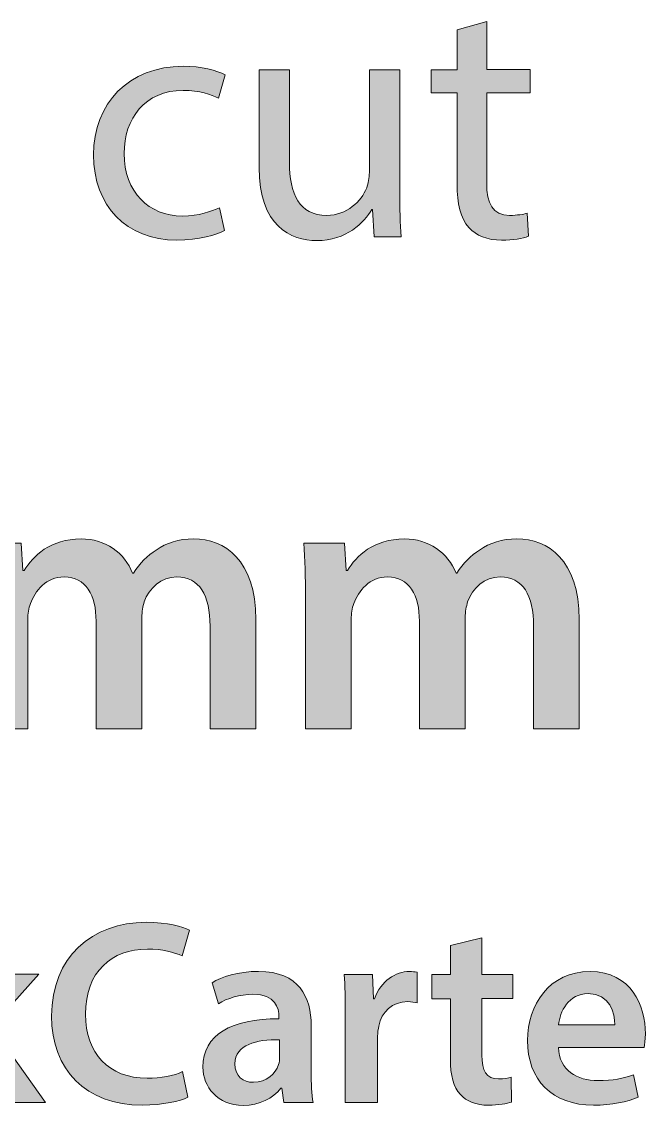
# Model space of a CAD drawing. Header units: inches. Extents: x 589 to 2016, y -1839 to -951.
# Drawn here: x 1232.54 to 1241.14, y -1617.09 to -1602.14 of the extents above; entities that cross this region are included whole.
import ezdxf

# ---------------------------------------------------------------- set-up
doc = ezdxf.new("R2010")
doc.units = ezdxf.units.IN
doc.header["$MEASUREMENT"] = 0
doc.layers.add('Layer 1', color=7, linetype='Continuous')

# ---------------------------------------------------------------- blocks, each defined once
blk = doc.blocks.new('block 73')
at = {"layer": 'Layer 1', "true_color": 0x010101}
h = blk.add_hatch(color=18, dxfattribs=at)
h.dxf.hatch_style = 2
edge = h.paths.add_edge_path()
edge.add_spline(control_points=[(1238.953, -1602.142), (1238.953, -1602.142), (1238.953, -1602.804), (1238.953, -1602.804), (1238.953, -1602.804), (1239.553, -1602.804), (1239.553, -1602.804), (1239.553, -1602.804), (1239.553, -1603.123), (1239.553, -1603.123), (1239.553, -1603.123), (1238.953, -1603.123), (1238.953, -1603.123), (1238.953, -1603.123), (1238.953, -1604.365), (1238.953, -1604.365), (1238.953, -1604.652), (1239.034, -1604.814), (1239.268, -1604.814), (1239.379, -1604.814), (1239.458, -1604.799), (1239.511, -1604.785), (1239.511, -1604.785), (1239.53, -1605.1), (1239.53, -1605.1), (1239.449, -1605.134), (1239.321, -1605.156), (1239.159, -1605.156), (1238.962, -1605.156), (1238.807, -1605.094), (1238.707, -1604.98), (1238.588, -1604.856), (1238.545, -1604.652), (1238.545, -1604.381), (1238.545, -1604.381), (1238.545, -1603.124), (1238.545, -1603.124), (1238.545, -1603.124), (1238.188, -1603.124), (1238.188, -1603.124), (1238.188, -1603.124), (1238.188, -1602.805), (1238.188, -1602.805), (1238.188, -1602.805), (1238.545, -1602.805), (1238.545, -1602.805), (1238.545, -1602.805), (1238.545, -1602.254), (1238.545, -1602.254), (1238.545, -1602.254), (1238.953, -1602.142), (1238.953, -1602.142)], knot_values=[0, 0, 0, 0, 1, 1, 1, 2, 2, 2, 3, 3, 3, 4, 4, 4, 5, 5, 5, 6, 6, 6, 7, 7, 7, 8, 8, 8, 9, 9, 9, 10, 10, 10, 11, 11, 11, 12, 12, 12, 13, 13, 13, 14, 14, 14, 15, 15, 15, 16, 16, 16, 17, 17, 17, 17], degree=3, periodic=1)
h = blk.add_hatch(color=18, dxfattribs=at)
h.dxf.hatch_style = 2
edge = h.paths.add_edge_path()
edge.add_spline(control_points=[(1235.337, -1605.022), (1235.226, -1605.08), (1234.985, -1605.155), (1234.675, -1605.155), (1233.979, -1605.155), (1233.528, -1604.684), (1233.528, -1603.98), (1233.528, -1603.271), (1234.013, -1602.757), (1234.765, -1602.757), (1235.013, -1602.757), (1235.231, -1602.818), (1235.346, -1602.876), (1235.346, -1602.876), (1235.251, -1603.199), (1235.251, -1603.199), (1235.151, -1603.143), (1234.993, -1603.09), (1234.765, -1603.09), (1234.237, -1603.09), (1233.95, -1603.479), (1233.95, -1603.961), (1233.95, -1604.494), (1234.294, -1604.823), (1234.751, -1604.823), (1234.989, -1604.823), (1235.146, -1604.759), (1235.265, -1604.708), (1235.265, -1604.708), (1235.337, -1605.022), (1235.337, -1605.022)], knot_values=[0, 0, 0, 0, 1, 1, 1, 2, 2, 2, 3, 3, 3, 4, 4, 4, 5, 5, 5, 6, 6, 6, 7, 7, 7, 8, 8, 8, 9, 9, 9, 10, 10, 10, 10], degree=3, periodic=1)
h = blk.add_hatch(color=18, dxfattribs=at)
h.dxf.hatch_style = 2
edge = h.paths.add_edge_path()
edge.add_spline(control_points=[(1237.753, -1604.479), (1237.753, -1604.719), (1237.759, -1604.928), (1237.772, -1605.108), (1237.772, -1605.108), (1237.401, -1605.108), (1237.401, -1605.108), (1237.401, -1605.108), (1237.378, -1604.732), (1237.378, -1604.732), (1237.378, -1604.732), (1237.369, -1604.732), (1237.369, -1604.732), (1237.259, -1604.917), (1237.017, -1605.161), (1236.608, -1605.161), (1236.248, -1605.161), (1235.813, -1604.962), (1235.813, -1604.153), (1235.813, -1604.153), (1235.813, -1602.806), (1235.813, -1602.806), (1235.813, -1602.806), (1236.232, -1602.806), (1236.232, -1602.806), (1236.232, -1602.806), (1236.232, -1604.082), (1236.232, -1604.082), (1236.232, -1604.519), (1236.365, -1604.814), (1236.746, -1604.814), (1237.027, -1604.814), (1237.222, -1604.619), (1237.297, -1604.434), (1237.32, -1604.372), (1237.334, -1604.296), (1237.334, -1604.221), (1237.334, -1604.221), (1237.334, -1602.806), (1237.334, -1602.806), (1237.334, -1602.806), (1237.753, -1602.806), (1237.753, -1602.806), (1237.753, -1602.806), (1237.753, -1604.479), (1237.753, -1604.479), (1237.753, -1604.479), (1237.753, -1604.479), (1237.753, -1604.479)], knot_values=[0, 0, 0, 0, 1, 1, 1, 2, 2, 2, 3, 3, 3, 4, 4, 4, 5, 5, 5, 6, 6, 6, 7, 7, 7, 8, 8, 8, 9, 9, 9, 10, 10, 10, 11, 11, 11, 12, 12, 12, 13, 13, 13, 14, 14, 14, 15, 15, 15, 16, 16, 16, 16], degree=3, periodic=1)
at = {"layer": 'Layer 1', "lineweight": 0}
for points, knots in [([(1238.953, -1602.142), (1238.953, -1602.142), (1238.953, -1602.804), (1238.953, -1602.804), (1238.953, -1602.804), (1239.553, -1602.804), (1239.553, -1602.804), (1239.553, -1602.804), (1239.553, -1603.123), (1239.553, -1603.123), (1239.553, -1603.123), (1238.953, -1603.123), (1238.953, -1603.123), (1238.953, -1603.123), (1238.953, -1604.365), (1238.953, -1604.365), (1238.953, -1604.652), (1239.034, -1604.814), (1239.268, -1604.814), (1239.379, -1604.814), (1239.458, -1604.799), (1239.511, -1604.785), (1239.511, -1604.785), (1239.53, -1605.1), (1239.53, -1605.1), (1239.449, -1605.134), (1239.321, -1605.156), (1239.159, -1605.156), (1238.962, -1605.156), (1238.807, -1605.094), (1238.707, -1604.98), (1238.588, -1604.856), (1238.545, -1604.652), (1238.545, -1604.381), (1238.545, -1604.381), (1238.545, -1603.124), (1238.545, -1603.124), (1238.545, -1603.124), (1238.188, -1603.124), (1238.188, -1603.124), (1238.188, -1603.124), (1238.188, -1602.805), (1238.188, -1602.805), (1238.188, -1602.805), (1238.545, -1602.805), (1238.545, -1602.805), (1238.545, -1602.805), (1238.545, -1602.254), (1238.545, -1602.254), (1238.545, -1602.254), (1238.953, -1602.142), (1238.953, -1602.142)], [0, 0, 0, 0, 1, 1, 1, 2, 2, 2, 3, 3, 3, 4, 4, 4, 5, 5, 5, 6, 6, 6, 7, 7, 7, 8, 8, 8, 9, 9, 9, 10, 10, 10, 11, 11, 11, 12, 12, 12, 13, 13, 13, 14, 14, 14, 15, 15, 15, 16, 16, 16, 17, 17, 17, 17]), ([(1235.337, -1605.022), (1235.226, -1605.08), (1234.985, -1605.155), (1234.675, -1605.155), (1233.979, -1605.155), (1233.528, -1604.684), (1233.528, -1603.98), (1233.528, -1603.271), (1234.013, -1602.757), (1234.765, -1602.757), (1235.013, -1602.757), (1235.231, -1602.818), (1235.346, -1602.876), (1235.346, -1602.876), (1235.251, -1603.199), (1235.251, -1603.199), (1235.151, -1603.143), (1234.993, -1603.09), (1234.765, -1603.09), (1234.237, -1603.09), (1233.95, -1603.479), (1233.95, -1603.961), (1233.95, -1604.494), (1234.294, -1604.823), (1234.751, -1604.823), (1234.989, -1604.823), (1235.146, -1604.759), (1235.265, -1604.708), (1235.265, -1604.708), (1235.337, -1605.022), (1235.337, -1605.022)], [0, 0, 0, 0, 1, 1, 1, 2, 2, 2, 3, 3, 3, 4, 4, 4, 5, 5, 5, 6, 6, 6, 7, 7, 7, 8, 8, 8, 9, 9, 9, 10, 10, 10, 10]), ([(1237.753, -1604.479), (1237.753, -1604.719), (1237.759, -1604.928), (1237.772, -1605.108), (1237.772, -1605.108), (1237.401, -1605.108), (1237.401, -1605.108), (1237.401, -1605.108), (1237.378, -1604.732), (1237.378, -1604.732), (1237.378, -1604.732), (1237.369, -1604.732), (1237.369, -1604.732), (1237.259, -1604.917), (1237.017, -1605.161), (1236.608, -1605.161), (1236.248, -1605.161), (1235.813, -1604.962), (1235.813, -1604.153), (1235.813, -1604.153), (1235.813, -1602.806), (1235.813, -1602.806), (1235.813, -1602.806), (1236.232, -1602.806), (1236.232, -1602.806), (1236.232, -1602.806), (1236.232, -1604.082), (1236.232, -1604.082), (1236.232, -1604.519), (1236.365, -1604.814), (1236.746, -1604.814), (1237.027, -1604.814), (1237.222, -1604.619), (1237.297, -1604.434), (1237.32, -1604.372), (1237.334, -1604.296), (1237.334, -1604.221), (1237.334, -1604.221), (1237.334, -1602.806), (1237.334, -1602.806), (1237.334, -1602.806), (1237.753, -1602.806), (1237.753, -1602.806), (1237.753, -1602.806), (1237.753, -1604.479), (1237.753, -1604.479), (1237.753, -1604.479), (1237.753, -1604.479), (1237.753, -1604.479)], [0, 0, 0, 0, 1, 1, 1, 2, 2, 2, 3, 3, 3, 4, 4, 4, 5, 5, 5, 6, 6, 6, 7, 7, 7, 8, 8, 8, 9, 9, 9, 10, 10, 10, 11, 11, 11, 12, 12, 12, 13, 13, 13, 14, 14, 14, 15, 15, 15, 16, 16, 16, 16])]:
    blk.add_open_spline(points, degree=3, knots=knots, dxfattribs=at)
blk = doc.blocks.new('block 74')
at = {"layer": 'Layer 1', "true_color": 0x010101}
h = blk.add_hatch(color=18, dxfattribs=at)
h.dxf.hatch_style = 2
edge = h.paths.add_edge_path()
edge.add_spline(control_points=[(1231.991, -1610.096), (1231.991, -1609.801), (1231.986, -1609.555), (1231.97, -1609.334), (1231.97, -1609.334), (1232.527, -1609.334), (1232.527, -1609.334), (1232.527, -1609.334), (1232.552, -1609.712), (1232.552, -1609.712), (1232.552, -1609.712), (1232.569, -1609.712), (1232.569, -1609.712), (1232.694, -1609.513), (1232.927, -1609.276), (1233.357, -1609.276), (1233.693, -1609.276), (1233.956, -1609.465), (1234.067, -1609.75), (1234.067, -1609.75), (1234.078, -1609.75), (1234.078, -1609.75), (1234.167, -1609.609), (1234.273, -1609.503), (1234.394, -1609.43), (1234.535, -1609.33), (1234.698, -1609.276), (1234.909, -1609.276), (1235.336, -1609.276), (1235.767, -1609.564), (1235.767, -1610.386), (1235.767, -1610.386), (1235.767, -1611.896), (1235.767, -1611.896), (1235.767, -1611.896), (1235.136, -1611.896), (1235.136, -1611.896), (1235.136, -1611.896), (1235.136, -1610.479), (1235.136, -1610.479), (1235.136, -1610.053), (1234.989, -1609.8), (1234.678, -1609.8), (1234.457, -1609.8), (1234.294, -1609.958), (1234.226, -1610.143), (1234.21, -1610.207), (1234.194, -1610.284), (1234.194, -1610.358), (1234.194, -1610.358), (1234.194, -1611.894), (1234.194, -1611.894), (1234.194, -1611.894), (1233.563, -1611.894), (1233.563, -1611.894), (1233.563, -1611.894), (1233.563, -1610.411), (1233.563, -1610.411), (1233.563, -1610.051), (1233.423, -1609.801), (1233.121, -1609.801), (1232.879, -1609.801), (1232.717, -1609.99), (1232.658, -1610.169), (1232.632, -1610.234), (1232.621, -1610.308), (1232.621, -1610.382), (1232.621, -1610.382), (1232.621, -1611.897), (1232.621, -1611.897), (1232.621, -1611.897), (1231.99, -1611.897), (1231.99, -1611.897), (1231.99, -1611.897), (1231.991, -1610.096), (1231.991, -1610.096), (1231.991, -1610.096), (1231.991, -1610.096), (1231.991, -1610.096)], knot_values=[0, 0, 0, 0, 1, 1, 1, 2, 2, 2, 3, 3, 3, 4, 4, 4, 5, 5, 5, 6, 6, 6, 7, 7, 7, 8, 8, 8, 9, 9, 9, 10, 10, 10, 11, 11, 11, 12, 12, 12, 13, 13, 13, 14, 14, 14, 15, 15, 15, 16, 16, 16, 17, 17, 17, 18, 18, 18, 19, 19, 19, 20, 20, 20, 21, 21, 21, 22, 22, 22, 23, 23, 23, 24, 24, 24, 25, 25, 25, 26, 26, 26, 26], degree=3, periodic=1)
h = blk.add_hatch(color=18, dxfattribs=at)
h.dxf.hatch_style = 2
edge = h.paths.add_edge_path()
edge.add_spline(control_points=[(1236.453, -1610.096), (1236.453, -1609.801), (1236.446, -1609.555), (1236.431, -1609.334), (1236.431, -1609.334), (1236.989, -1609.334), (1236.989, -1609.334), (1236.989, -1609.334), (1237.015, -1609.712), (1237.015, -1609.712), (1237.015, -1609.712), (1237.03, -1609.712), (1237.03, -1609.712), (1237.155, -1609.513), (1237.388, -1609.276), (1237.82, -1609.276), (1238.155, -1609.276), (1238.418, -1609.465), (1238.53, -1609.75), (1238.53, -1609.75), (1238.54, -1609.75), (1238.54, -1609.75), (1238.629, -1609.609), (1238.735, -1609.503), (1238.855, -1609.43), (1238.997, -1609.33), (1239.16, -1609.276), (1239.371, -1609.276), (1239.797, -1609.276), (1240.229, -1609.564), (1240.229, -1610.386), (1240.229, -1610.386), (1240.229, -1611.896), (1240.229, -1611.896), (1240.229, -1611.896), (1239.599, -1611.896), (1239.599, -1611.896), (1239.599, -1611.896), (1239.599, -1610.479), (1239.599, -1610.479), (1239.599, -1610.053), (1239.451, -1609.8), (1239.14, -1609.8), (1238.92, -1609.8), (1238.756, -1609.958), (1238.689, -1610.143), (1238.673, -1610.207), (1238.656, -1610.284), (1238.656, -1610.358), (1238.656, -1610.358), (1238.656, -1611.894), (1238.656, -1611.894), (1238.656, -1611.894), (1238.025, -1611.894), (1238.025, -1611.894), (1238.025, -1611.894), (1238.025, -1610.411), (1238.025, -1610.411), (1238.025, -1610.051), (1237.884, -1609.801), (1237.584, -1609.801), (1237.341, -1609.801), (1237.179, -1609.99), (1237.12, -1610.169), (1237.094, -1610.234), (1237.084, -1610.308), (1237.084, -1610.382), (1237.084, -1610.382), (1237.084, -1611.897), (1237.084, -1611.897), (1237.084, -1611.897), (1236.454, -1611.897), (1236.454, -1611.897), (1236.454, -1611.897), (1236.453, -1610.096), (1236.453, -1610.096), (1236.453, -1610.096), (1236.453, -1610.096), (1236.453, -1610.096)], knot_values=[0, 0, 0, 0, 1, 1, 1, 2, 2, 2, 3, 3, 3, 4, 4, 4, 5, 5, 5, 6, 6, 6, 7, 7, 7, 8, 8, 8, 9, 9, 9, 10, 10, 10, 11, 11, 11, 12, 12, 12, 13, 13, 13, 14, 14, 14, 15, 15, 15, 16, 16, 16, 17, 17, 17, 18, 18, 18, 19, 19, 19, 20, 20, 20, 21, 21, 21, 22, 22, 22, 23, 23, 23, 24, 24, 24, 25, 25, 25, 26, 26, 26, 26], degree=3, periodic=1)
at = {"layer": 'Layer 1', "lineweight": 0}
for points in [[(1231.991, -1610.096), (1231.991, -1609.801), (1231.986, -1609.555), (1231.97, -1609.334), (1231.97, -1609.334), (1232.527, -1609.334), (1232.527, -1609.334), (1232.527, -1609.334), (1232.552, -1609.712), (1232.552, -1609.712), (1232.552, -1609.712), (1232.569, -1609.712), (1232.569, -1609.712), (1232.694, -1609.513), (1232.927, -1609.276), (1233.357, -1609.276), (1233.693, -1609.276), (1233.956, -1609.465), (1234.067, -1609.75), (1234.067, -1609.75), (1234.078, -1609.75), (1234.078, -1609.75), (1234.167, -1609.609), (1234.273, -1609.503), (1234.394, -1609.43), (1234.535, -1609.33), (1234.698, -1609.276), (1234.909, -1609.276), (1235.336, -1609.276), (1235.767, -1609.564), (1235.767, -1610.386), (1235.767, -1610.386), (1235.767, -1611.896), (1235.767, -1611.896), (1235.767, -1611.896), (1235.136, -1611.896), (1235.136, -1611.896), (1235.136, -1611.896), (1235.136, -1610.479), (1235.136, -1610.479), (1235.136, -1610.053), (1234.989, -1609.8), (1234.678, -1609.8), (1234.457, -1609.8), (1234.294, -1609.958), (1234.226, -1610.143), (1234.21, -1610.207), (1234.194, -1610.284), (1234.194, -1610.358), (1234.194, -1610.358), (1234.194, -1611.894), (1234.194, -1611.894), (1234.194, -1611.894), (1233.563, -1611.894), (1233.563, -1611.894), (1233.563, -1611.894), (1233.563, -1610.411), (1233.563, -1610.411), (1233.563, -1610.051), (1233.423, -1609.801), (1233.121, -1609.801), (1232.879, -1609.801), (1232.717, -1609.99), (1232.658, -1610.169), (1232.632, -1610.234), (1232.621, -1610.308), (1232.621, -1610.382), (1232.621, -1610.382), (1232.621, -1611.897), (1232.621, -1611.897), (1232.621, -1611.897), (1231.99, -1611.897), (1231.99, -1611.897), (1231.99, -1611.897), (1231.991, -1610.096), (1231.991, -1610.096), (1231.991, -1610.096), (1231.991, -1610.096), (1231.991, -1610.096)], [(1236.453, -1610.096), (1236.453, -1609.801), (1236.446, -1609.555), (1236.431, -1609.334), (1236.431, -1609.334), (1236.989, -1609.334), (1236.989, -1609.334), (1236.989, -1609.334), (1237.015, -1609.712), (1237.015, -1609.712), (1237.015, -1609.712), (1237.03, -1609.712), (1237.03, -1609.712), (1237.155, -1609.513), (1237.388, -1609.276), (1237.82, -1609.276), (1238.155, -1609.276), (1238.418, -1609.465), (1238.53, -1609.75), (1238.53, -1609.75), (1238.54, -1609.75), (1238.54, -1609.75), (1238.629, -1609.609), (1238.735, -1609.503), (1238.855, -1609.43), (1238.997, -1609.33), (1239.16, -1609.276), (1239.371, -1609.276), (1239.797, -1609.276), (1240.229, -1609.564), (1240.229, -1610.386), (1240.229, -1610.386), (1240.229, -1611.896), (1240.229, -1611.896), (1240.229, -1611.896), (1239.599, -1611.896), (1239.599, -1611.896), (1239.599, -1611.896), (1239.599, -1610.479), (1239.599, -1610.479), (1239.599, -1610.053), (1239.451, -1609.8), (1239.14, -1609.8), (1238.92, -1609.8), (1238.756, -1609.958), (1238.689, -1610.143), (1238.673, -1610.207), (1238.656, -1610.284), (1238.656, -1610.358), (1238.656, -1610.358), (1238.656, -1611.894), (1238.656, -1611.894), (1238.656, -1611.894), (1238.025, -1611.894), (1238.025, -1611.894), (1238.025, -1611.894), (1238.025, -1610.411), (1238.025, -1610.411), (1238.025, -1610.051), (1237.884, -1609.801), (1237.584, -1609.801), (1237.341, -1609.801), (1237.179, -1609.99), (1237.12, -1610.169), (1237.094, -1610.234), (1237.084, -1610.308), (1237.084, -1610.382), (1237.084, -1610.382), (1237.084, -1611.897), (1237.084, -1611.897), (1237.084, -1611.897), (1236.454, -1611.897), (1236.454, -1611.897), (1236.454, -1611.897), (1236.453, -1610.096), (1236.453, -1610.096), (1236.453, -1610.096), (1236.453, -1610.096), (1236.453, -1610.096)]]:
    blk.add_open_spline(points, degree=3, knots=[0, 0, 0, 0, 1, 1, 1, 2, 2, 2, 3, 3, 3, 4, 4, 4, 5, 5, 5, 6, 6, 6, 7, 7, 7, 8, 8, 8, 9, 9, 9, 10, 10, 10, 11, 11, 11, 12, 12, 12, 13, 13, 13, 14, 14, 14, 15, 15, 15, 16, 16, 16, 17, 17, 17, 18, 18, 18, 19, 19, 19, 20, 20, 20, 21, 21, 21, 22, 22, 22, 23, 23, 23, 24, 24, 24, 25, 25, 25, 26, 26, 26, 26], dxfattribs=at)
blk = doc.blocks.new('block 75')
at = {"layer": 'Layer 1', "true_color": 0x010101}
h = blk.add_hatch(color=18, dxfattribs=at)
h.dxf.hatch_style = 2
edge = h.paths.add_edge_path()
edge.add_spline(control_points=[(1231.659, -1616.058), (1231.659, -1616.058), (1231.666, -1616.058), (1231.666, -1616.058), (1231.71, -1615.99), (1231.761, -1615.912), (1231.807, -1615.85), (1231.807, -1615.85), (1232.236, -1615.281), (1232.236, -1615.281), (1232.236, -1615.281), (1232.772, -1615.281), (1232.772, -1615.281), (1232.772, -1615.281), (1232.118, -1616.003), (1232.118, -1616.003), (1232.118, -1616.003), (1232.866, -1617.048), (1232.866, -1617.048), (1232.866, -1617.048), (1232.318, -1617.048), (1232.318, -1617.048), (1232.318, -1617.048), (1231.81, -1616.268), (1231.81, -1616.268), (1231.81, -1616.268), (1231.657, -1616.445), (1231.657, -1616.445), (1231.657, -1616.445), (1231.657, -1617.048), (1231.657, -1617.048), (1231.657, -1617.048), (1231.211, -1617.048), (1231.211, -1617.048), (1231.211, -1617.048), (1231.211, -1614.472), (1231.211, -1614.472), (1231.211, -1614.472), (1231.657, -1614.472), (1231.657, -1614.472), (1231.657, -1614.472), (1231.659, -1616.058), (1231.659, -1616.058), (1231.659, -1616.058), (1231.659, -1616.058), (1231.659, -1616.058)], knot_values=[0, 0, 0, 0, 1, 1, 1, 2, 2, 2, 3, 3, 3, 4, 4, 4, 5, 5, 5, 6, 6, 6, 7, 7, 7, 8, 8, 8, 9, 9, 9, 10, 10, 10, 11, 11, 11, 12, 12, 12, 13, 13, 13, 14, 14, 14, 15, 15, 15, 15], degree=3, periodic=1)
h = blk.add_hatch(color=18, dxfattribs=at)
h.dxf.hatch_style = 2
edge = h.paths.add_edge_path()
edge.add_spline(control_points=[(1234.829, -1616.976), (1234.723, -1617.03), (1234.492, -1617.085), (1234.197, -1617.085), (1233.422, -1617.085), (1232.949, -1616.599), (1232.949, -1615.855), (1232.949, -1615.049), (1233.508, -1614.563), (1234.255, -1614.563), (1234.549, -1614.563), (1234.759, -1614.625), (1234.851, -1614.673), (1234.851, -1614.673), (1234.753, -1615.028), (1234.753, -1615.028), (1234.637, -1614.977), (1234.477, -1614.933), (1234.274, -1614.933), (1233.777, -1614.933), (1233.417, -1615.244), (1233.417, -1615.832), (1233.417, -1616.369), (1233.734, -1616.714), (1234.27, -1616.714), (1234.452, -1616.714), (1234.641, -1616.678), (1234.757, -1616.623), (1234.757, -1616.623), (1234.829, -1616.976), (1234.829, -1616.976)], knot_values=[0, 0, 0, 0, 1, 1, 1, 2, 2, 2, 3, 3, 3, 4, 4, 4, 5, 5, 5, 6, 6, 6, 7, 7, 7, 8, 8, 8, 9, 9, 9, 10, 10, 10, 10], degree=3, periodic=1)
h = blk.add_hatch(color=18, dxfattribs=at)
h.dxf.hatch_style = 2
edge = h.paths.add_edge_path()
edge.add_spline(control_points=[(1238.888, -1614.778), (1238.888, -1614.778), (1238.888, -1615.283), (1238.888, -1615.283), (1238.888, -1615.283), (1239.312, -1615.283), (1239.312, -1615.283), (1239.312, -1615.283), (1239.312, -1615.616), (1239.312, -1615.616), (1239.312, -1615.616), (1238.888, -1615.616), (1238.888, -1615.616), (1238.888, -1615.616), (1238.888, -1616.396), (1238.888, -1616.396), (1238.888, -1616.61), (1238.945, -1616.723), (1239.116, -1616.723), (1239.192, -1616.723), (1239.25, -1616.712), (1239.29, -1616.701), (1239.29, -1616.701), (1239.297, -1617.042), (1239.297, -1617.042), (1239.231, -1617.066), (1239.116, -1617.086), (1238.975, -1617.086), (1238.811, -1617.086), (1238.674, -1617.031), (1238.59, -1616.94), (1238.495, -1616.838), (1238.452, -1616.679), (1238.452, -1616.447), (1238.452, -1616.447), (1238.452, -1615.617), (1238.452, -1615.617), (1238.452, -1615.617), (1238.198, -1615.617), (1238.198, -1615.617), (1238.198, -1615.617), (1238.198, -1615.283), (1238.198, -1615.283), (1238.198, -1615.283), (1238.452, -1615.283), (1238.452, -1615.283), (1238.452, -1615.283), (1238.452, -1614.883), (1238.452, -1614.883), (1238.452, -1614.883), (1238.888, -1614.778), (1238.888, -1614.778)], knot_values=[0, 0, 0, 0, 1, 1, 1, 2, 2, 2, 3, 3, 3, 4, 4, 4, 5, 5, 5, 6, 6, 6, 7, 7, 7, 8, 8, 8, 9, 9, 9, 10, 10, 10, 11, 11, 11, 12, 12, 12, 13, 13, 13, 14, 14, 14, 15, 15, 15, 16, 16, 16, 17, 17, 17, 17], degree=3, periodic=1)
h = blk.add_hatch(color=18, dxfattribs=at)
h.dxf.hatch_style = 2
edge = h.paths.add_edge_path()
edge.add_spline(control_points=[(1236.152, -1617.048), (1236.152, -1617.048), (1236.124, -1616.852), (1236.124, -1616.852), (1236.124, -1616.852), (1236.113, -1616.852), (1236.113, -1616.852), (1236.005, -1616.989), (1235.819, -1617.088), (1235.591, -1617.088), (1235.236, -1617.088), (1235.037, -1616.83), (1235.037, -1616.562), (1235.037, -1616.116), (1235.432, -1615.891), (1236.086, -1615.894), (1236.086, -1615.894), (1236.086, -1615.866), (1236.086, -1615.866), (1236.086, -1615.749), (1236.039, -1615.557), (1235.726, -1615.557), (1235.551, -1615.557), (1235.37, -1615.611), (1235.251, -1615.688), (1235.251, -1615.688), (1235.164, -1615.398), (1235.164, -1615.398), (1235.294, -1615.317), (1235.524, -1615.241), (1235.803, -1615.241), (1236.369, -1615.241), (1236.531, -1615.601), (1236.531, -1615.985), (1236.531, -1615.985), (1236.531, -1616.623), (1236.531, -1616.623), (1236.531, -1616.783), (1236.539, -1616.94), (1236.557, -1617.048), (1236.557, -1617.048), (1236.152, -1617.048), (1236.152, -1617.048), (1236.152, -1617.048), (1236.152, -1617.048), (1236.152, -1617.048)], knot_values=[0, 0, 0, 0, 1, 1, 1, 2, 2, 2, 3, 3, 3, 4, 4, 4, 5, 5, 5, 6, 6, 6, 7, 7, 7, 8, 8, 8, 9, 9, 9, 10, 10, 10, 11, 11, 11, 12, 12, 12, 13, 13, 13, 14, 14, 14, 15, 15, 15, 15], degree=3, periodic=1)
edge = h.paths.add_edge_path()
edge.add_spline(control_points=[(1236.095, -1616.185), (1235.779, -1616.178), (1235.479, -1616.247), (1235.479, -1616.515), (1235.479, -1616.69), (1235.591, -1616.77), (1235.733, -1616.77), (1235.911, -1616.77), (1236.042, -1616.653), (1236.081, -1616.527), (1236.092, -1616.493), (1236.096, -1616.458), (1236.096, -1616.428), (1236.096, -1616.428), (1236.095, -1616.185), (1236.095, -1616.185), (1236.095, -1616.185), (1236.095, -1616.185), (1236.095, -1616.185)], knot_values=[0, 0, 0, 0, 1, 1, 1, 2, 2, 2, 3, 3, 3, 4, 4, 4, 5, 5, 5, 6, 6, 6, 6], degree=3, periodic=1)
h = blk.add_hatch(color=18, dxfattribs=at)
h.dxf.hatch_style = 2
edge = h.paths.add_edge_path()
edge.add_spline(control_points=[(1237.002, -1615.851), (1237.002, -1615.611), (1236.998, -1615.441), (1236.987, -1615.282), (1236.987, -1615.282), (1237.375, -1615.282), (1237.375, -1615.282), (1237.375, -1615.282), (1237.39, -1615.619), (1237.39, -1615.619), (1237.39, -1615.619), (1237.405, -1615.619), (1237.405, -1615.619), (1237.492, -1615.369), (1237.699, -1615.242), (1237.887, -1615.242), (1237.931, -1615.242), (1237.956, -1615.246), (1237.993, -1615.253), (1237.993, -1615.253), (1237.993, -1615.673), (1237.993, -1615.673), (1237.957, -1615.666), (1237.917, -1615.658), (1237.863, -1615.658), (1237.649, -1615.658), (1237.503, -1615.795), (1237.463, -1615.996), (1237.456, -1616.034), (1237.448, -1616.082), (1237.448, -1616.134), (1237.448, -1616.134), (1237.448, -1617.047), (1237.448, -1617.047), (1237.448, -1617.047), (1237.002, -1617.047), (1237.002, -1617.047), (1237.002, -1617.047), (1237.002, -1615.851), (1237.002, -1615.851), (1237.002, -1615.851), (1237.002, -1615.851), (1237.002, -1615.851)], knot_values=[0, 0, 0, 0, 1, 1, 1, 2, 2, 2, 3, 3, 3, 4, 4, 4, 5, 5, 5, 6, 6, 6, 7, 7, 7, 8, 8, 8, 9, 9, 9, 10, 10, 10, 11, 11, 11, 12, 12, 12, 13, 13, 13, 14, 14, 14, 14], degree=3, periodic=1)
h = blk.add_hatch(color=18, dxfattribs=at)
h.dxf.hatch_style = 2
edge = h.paths.add_edge_path()
edge.add_spline(control_points=[(1239.944, -1616.29), (1239.954, -1616.609), (1240.204, -1616.747), (1240.487, -1616.747), (1240.694, -1616.747), (1240.842, -1616.719), (1240.977, -1616.667), (1240.977, -1616.667), (1241.043, -1616.976), (1241.043, -1616.976), (1240.89, -1617.038), (1240.681, -1617.086), (1240.427, -1617.086), (1239.854, -1617.086), (1239.516, -1616.734), (1239.516, -1616.193), (1239.516, -1615.703), (1239.814, -1615.243), (1240.38, -1615.243), (1240.953, -1615.243), (1241.142, -1615.714), (1241.142, -1616.103), (1241.142, -1616.187), (1241.134, -1616.252), (1241.127, -1616.291), (1241.127, -1616.291), (1239.944, -1616.29), (1239.944, -1616.29), (1239.944, -1616.29), (1239.944, -1616.29), (1239.944, -1616.29)], knot_values=[0, 0, 0, 0, 1, 1, 1, 2, 2, 2, 3, 3, 3, 4, 4, 4, 5, 5, 5, 6, 6, 6, 7, 7, 7, 8, 8, 8, 9, 9, 9, 10, 10, 10, 10], degree=3, periodic=1)
edge = h.paths.add_edge_path()
edge.add_spline(control_points=[(1240.72, -1615.979), (1240.724, -1615.815), (1240.651, -1615.547), (1240.354, -1615.547), (1240.078, -1615.547), (1239.962, -1615.797), (1239.944, -1615.979), (1239.944, -1615.979), (1240.72, -1615.979), (1240.72, -1615.979)], knot_values=[0, 0, 0, 0, 1, 1, 1, 2, 2, 2, 3, 3, 3, 3], degree=3, periodic=1)
at = {"layer": 'Layer 1', "lineweight": 0}
for points, knots in [([(1231.659, -1616.058), (1231.659, -1616.058), (1231.666, -1616.058), (1231.666, -1616.058), (1231.71, -1615.99), (1231.761, -1615.912), (1231.807, -1615.85), (1231.807, -1615.85), (1232.236, -1615.281), (1232.236, -1615.281), (1232.236, -1615.281), (1232.772, -1615.281), (1232.772, -1615.281), (1232.772, -1615.281), (1232.118, -1616.003), (1232.118, -1616.003), (1232.118, -1616.003), (1232.866, -1617.048), (1232.866, -1617.048), (1232.866, -1617.048), (1232.318, -1617.048), (1232.318, -1617.048), (1232.318, -1617.048), (1231.81, -1616.268), (1231.81, -1616.268), (1231.81, -1616.268), (1231.657, -1616.445), (1231.657, -1616.445), (1231.657, -1616.445), (1231.657, -1617.048), (1231.657, -1617.048), (1231.657, -1617.048), (1231.211, -1617.048), (1231.211, -1617.048), (1231.211, -1617.048), (1231.211, -1614.472), (1231.211, -1614.472), (1231.211, -1614.472), (1231.657, -1614.472), (1231.657, -1614.472), (1231.657, -1614.472), (1231.659, -1616.058), (1231.659, -1616.058), (1231.659, -1616.058), (1231.659, -1616.058), (1231.659, -1616.058)], [0, 0, 0, 0, 1, 1, 1, 2, 2, 2, 3, 3, 3, 4, 4, 4, 5, 5, 5, 6, 6, 6, 7, 7, 7, 8, 8, 8, 9, 9, 9, 10, 10, 10, 11, 11, 11, 12, 12, 12, 13, 13, 13, 14, 14, 14, 15, 15, 15, 15]), ([(1234.829, -1616.976), (1234.723, -1617.03), (1234.492, -1617.085), (1234.197, -1617.085), (1233.422, -1617.085), (1232.949, -1616.599), (1232.949, -1615.855), (1232.949, -1615.049), (1233.508, -1614.563), (1234.255, -1614.563), (1234.549, -1614.563), (1234.759, -1614.625), (1234.851, -1614.673), (1234.851, -1614.673), (1234.753, -1615.028), (1234.753, -1615.028), (1234.637, -1614.977), (1234.477, -1614.933), (1234.274, -1614.933), (1233.777, -1614.933), (1233.417, -1615.244), (1233.417, -1615.832), (1233.417, -1616.369), (1233.734, -1616.714), (1234.27, -1616.714), (1234.452, -1616.714), (1234.641, -1616.678), (1234.757, -1616.623), (1234.757, -1616.623), (1234.829, -1616.976), (1234.829, -1616.976)], [0, 0, 0, 0, 1, 1, 1, 2, 2, 2, 3, 3, 3, 4, 4, 4, 5, 5, 5, 6, 6, 6, 7, 7, 7, 8, 8, 8, 9, 9, 9, 10, 10, 10, 10]), ([(1238.888, -1614.778), (1238.888, -1614.778), (1238.888, -1615.283), (1238.888, -1615.283), (1238.888, -1615.283), (1239.312, -1615.283), (1239.312, -1615.283), (1239.312, -1615.283), (1239.312, -1615.616), (1239.312, -1615.616), (1239.312, -1615.616), (1238.888, -1615.616), (1238.888, -1615.616), (1238.888, -1615.616), (1238.888, -1616.396), (1238.888, -1616.396), (1238.888, -1616.61), (1238.945, -1616.723), (1239.116, -1616.723), (1239.192, -1616.723), (1239.25, -1616.712), (1239.29, -1616.701), (1239.29, -1616.701), (1239.297, -1617.042), (1239.297, -1617.042), (1239.231, -1617.066), (1239.116, -1617.086), (1238.975, -1617.086), (1238.811, -1617.086), (1238.674, -1617.031), (1238.59, -1616.94), (1238.495, -1616.838), (1238.452, -1616.679), (1238.452, -1616.447), (1238.452, -1616.447), (1238.452, -1615.617), (1238.452, -1615.617), (1238.452, -1615.617), (1238.198, -1615.617), (1238.198, -1615.617), (1238.198, -1615.617), (1238.198, -1615.283), (1238.198, -1615.283), (1238.198, -1615.283), (1238.452, -1615.283), (1238.452, -1615.283), (1238.452, -1615.283), (1238.452, -1614.883), (1238.452, -1614.883), (1238.452, -1614.883), (1238.888, -1614.778), (1238.888, -1614.778)], [0, 0, 0, 0, 1, 1, 1, 2, 2, 2, 3, 3, 3, 4, 4, 4, 5, 5, 5, 6, 6, 6, 7, 7, 7, 8, 8, 8, 9, 9, 9, 10, 10, 10, 11, 11, 11, 12, 12, 12, 13, 13, 13, 14, 14, 14, 15, 15, 15, 16, 16, 16, 17, 17, 17, 17]), ([(1236.152, -1617.048), (1236.152, -1617.048), (1236.124, -1616.852), (1236.124, -1616.852), (1236.124, -1616.852), (1236.113, -1616.852), (1236.113, -1616.852), (1236.005, -1616.989), (1235.819, -1617.088), (1235.591, -1617.088), (1235.236, -1617.088), (1235.037, -1616.83), (1235.037, -1616.562), (1235.037, -1616.116), (1235.432, -1615.891), (1236.086, -1615.894), (1236.086, -1615.894), (1236.086, -1615.866), (1236.086, -1615.866), (1236.086, -1615.749), (1236.039, -1615.557), (1235.726, -1615.557), (1235.551, -1615.557), (1235.37, -1615.611), (1235.251, -1615.688), (1235.251, -1615.688), (1235.164, -1615.398), (1235.164, -1615.398), (1235.294, -1615.317), (1235.524, -1615.241), (1235.803, -1615.241), (1236.369, -1615.241), (1236.531, -1615.601), (1236.531, -1615.985), (1236.531, -1615.985), (1236.531, -1616.623), (1236.531, -1616.623), (1236.531, -1616.783), (1236.539, -1616.94), (1236.557, -1617.048), (1236.557, -1617.048), (1236.152, -1617.048), (1236.152, -1617.048), (1236.152, -1617.048), (1236.152, -1617.048), (1236.152, -1617.048)], [0, 0, 0, 0, 1, 1, 1, 2, 2, 2, 3, 3, 3, 4, 4, 4, 5, 5, 5, 6, 6, 6, 7, 7, 7, 8, 8, 8, 9, 9, 9, 10, 10, 10, 11, 11, 11, 12, 12, 12, 13, 13, 13, 14, 14, 14, 15, 15, 15, 15]), ([(1237.002, -1615.851), (1237.002, -1615.611), (1236.998, -1615.441), (1236.987, -1615.282), (1236.987, -1615.282), (1237.375, -1615.282), (1237.375, -1615.282), (1237.375, -1615.282), (1237.39, -1615.619), (1237.39, -1615.619), (1237.39, -1615.619), (1237.405, -1615.619), (1237.405, -1615.619), (1237.492, -1615.369), (1237.699, -1615.242), (1237.887, -1615.242), (1237.931, -1615.242), (1237.956, -1615.246), (1237.993, -1615.253), (1237.993, -1615.253), (1237.993, -1615.673), (1237.993, -1615.673), (1237.957, -1615.666), (1237.917, -1615.658), (1237.863, -1615.658), (1237.649, -1615.658), (1237.503, -1615.795), (1237.463, -1615.996), (1237.456, -1616.034), (1237.448, -1616.082), (1237.448, -1616.134), (1237.448, -1616.134), (1237.448, -1617.047), (1237.448, -1617.047), (1237.448, -1617.047), (1237.002, -1617.047), (1237.002, -1617.047), (1237.002, -1617.047), (1237.002, -1615.851), (1237.002, -1615.851), (1237.002, -1615.851), (1237.002, -1615.851), (1237.002, -1615.851)], [0, 0, 0, 0, 1, 1, 1, 2, 2, 2, 3, 3, 3, 4, 4, 4, 5, 5, 5, 6, 6, 6, 7, 7, 7, 8, 8, 8, 9, 9, 9, 10, 10, 10, 11, 11, 11, 12, 12, 12, 13, 13, 13, 14, 14, 14, 14]), ([(1239.944, -1616.29), (1239.954, -1616.609), (1240.204, -1616.747), (1240.487, -1616.747), (1240.694, -1616.747), (1240.842, -1616.719), (1240.977, -1616.667), (1240.977, -1616.667), (1241.043, -1616.976), (1241.043, -1616.976), (1240.89, -1617.038), (1240.681, -1617.086), (1240.427, -1617.086), (1239.854, -1617.086), (1239.516, -1616.734), (1239.516, -1616.193), (1239.516, -1615.703), (1239.814, -1615.243), (1240.38, -1615.243), (1240.953, -1615.243), (1241.142, -1615.714), (1241.142, -1616.103), (1241.142, -1616.187), (1241.134, -1616.252), (1241.127, -1616.291), (1241.127, -1616.291), (1239.944, -1616.29), (1239.944, -1616.29), (1239.944, -1616.29), (1239.944, -1616.29), (1239.944, -1616.29)], [0, 0, 0, 0, 1, 1, 1, 2, 2, 2, 3, 3, 3, 4, 4, 4, 5, 5, 5, 6, 6, 6, 7, 7, 7, 8, 8, 8, 9, 9, 9, 10, 10, 10, 10]), ([(1240.72, -1615.979), (1240.724, -1615.815), (1240.651, -1615.547), (1240.354, -1615.547), (1240.078, -1615.547), (1239.962, -1615.797), (1239.944, -1615.979), (1239.944, -1615.979), (1240.72, -1615.979), (1240.72, -1615.979)], [0, 0, 0, 0, 1, 1, 1, 2, 2, 2, 3, 3, 3, 3]), ([(1236.095, -1616.185), (1235.779, -1616.178), (1235.479, -1616.247), (1235.479, -1616.515), (1235.479, -1616.69), (1235.591, -1616.77), (1235.733, -1616.77), (1235.911, -1616.77), (1236.042, -1616.653), (1236.081, -1616.527), (1236.092, -1616.493), (1236.096, -1616.458), (1236.096, -1616.428), (1236.096, -1616.428), (1236.095, -1616.185), (1236.095, -1616.185), (1236.095, -1616.185), (1236.095, -1616.185), (1236.095, -1616.185)], [0, 0, 0, 0, 1, 1, 1, 2, 2, 2, 3, 3, 3, 4, 4, 4, 5, 5, 5, 6, 6, 6, 6])]:
    blk.add_open_spline(points, degree=3, knots=knots, dxfattribs=at)
blk = doc.blocks.new('block 71')
at = {"layer": 'Layer 1'}
for name in ['block 73', 'block 74', 'block 75']:
    blk.add_blockref(name, (0, 0), dxfattribs=at)

msp = doc.modelspace()

# ---------------------------------------------------------------- block references
at = {"layer": 'Layer 1'}
msp.add_blockref('block 71', (0, 0), dxfattribs=at)

doc.saveas('drawing.dxf')
